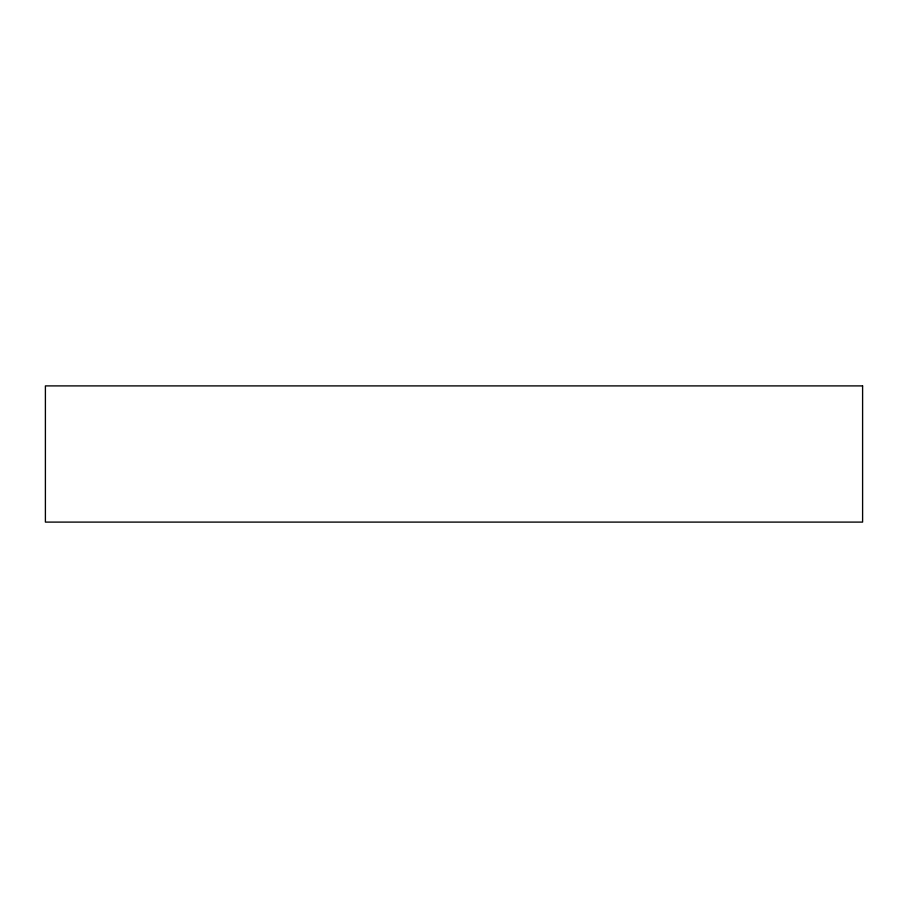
<?xml version="1.0" encoding="UTF-8"?>
<svg xmlns="http://www.w3.org/2000/svg" width="908" height="908" viewBox="0 0 908 908"><rect width="100%" height="100%" fill="white"/><g stroke="black" fill="none" stroke-linecap="round" stroke-linejoin="round"><path stroke-width="1.36" d="M862.6 385.9L45.4 385.9L45.4 522.1L862.6 522.1L862.6 385.9"/></g></svg>
